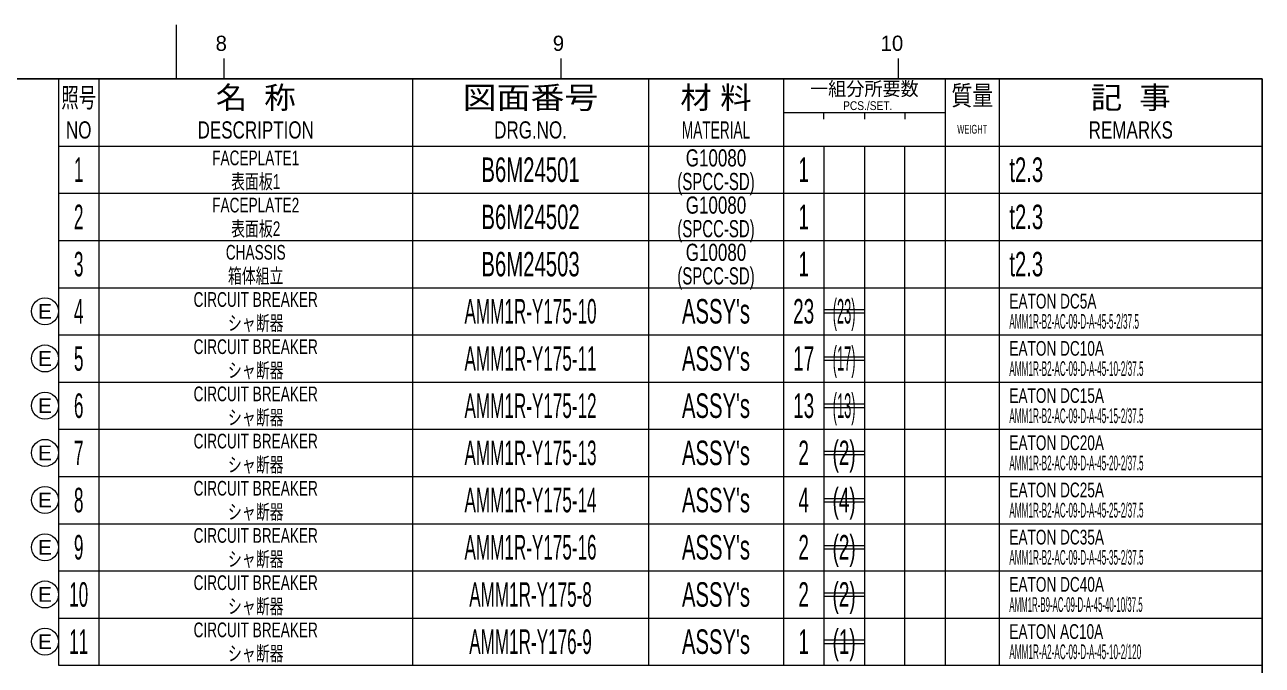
# Model space of a CAD drawing. Header units: millimetres. Extents: x 7 to 587, y 2 to 418.
# Drawn here: x 403.5 to 587, y 323 to 418 of the extents above; entities that cross this region are included whole.
import ezdxf
from ezdxf.enums import TextEntityAlignment as Align

# ---------------------------------------------------------------- set-up
doc = ezdxf.new("R2010")
doc.units = ezdxf.units.MM
for name, color, linetype in [('GR1_05', 7, 'Continuous'), ('図面枠C7M', 7, 'Continuous'), ('表題、部品表_01', 7, 'Continuous'), ('表題、部品表_02', 7, 'Continuous'), ('表題、部品表_03', 7, 'Continuous')]:
    doc.layers.add(name, color=color, linetype=linetype)
doc.styles.add('HG丸ｺﾞｼｯｸM-PRO', font='')
doc.styles.get('HG丸ｺﾞｼｯｸM-PRO').set_extended_font_data('HG丸ｺﾞｼｯｸM-PRO')

# ---------------------------------------------------------------- blocks, each defined once
blk = doc.blocks.new('BLKF023')
at = {"layer": '図面枠C7M', "color": 4, "linetype": 'Continuous', "lineweight": 13}
for p, q in [((426, 410), (426, 418)), ((433, 413), (433, 410)), ((483, 413), (483, 410)), ((533, 413), (533, 410)), ((585, 393), (587, 393)), ((585, 386), (587, 386)), ((585, 379), (587, 379)), ((585, 372), (587, 372)), ((585, 365), (587, 365)), ((585, 358), (587, 358)), ((585, 351), (587, 351)), ((585, 344), (587, 344)), ((585, 337), (587, 337)), ((585, 330), (587, 330)), ((585, 323), (587, 323))]:
    blk.add_line(p, q, dxfattribs=at)
at = {"layer": '図面枠C7M', "color": 2, "linetype": 'Continuous', "lineweight": 25}
for p, q in [((33, 410), (587, 410)), ((587, 410), (587, 10))]:
    blk.add_line(p, q, dxfattribs=at)
at = {"layer": '図面枠C7M', "color": 4, "linetype": 'Continuous', "lineweight": 13, "style": 'HG丸ｺﾞｼｯｸM-PRO', "width": 1.003994}
for s, height, p in [('8', 2.25, (431.8, 413.45)), ('9', 2.25, (481.8, 413.45)), ('10', 2.255, (530.4, 413.45))]:
    blk.add_text(s, height=height, dxfattribs=at).set_placement(p, align=Align.BOTTOM_LEFT)
blk = doc.blocks.new('BLKF029')
at = {"layer": '表題、部品表_01', "color": 4, "linetype": 'Continuous', "lineweight": 13}
for p, q in [((408.5, 410), (408.5, 400)), ((408.5, 410), (587, 410)), ((414.5, 410), (414.5, 400)), ((461, 410), (461, 400)), ((496, 410), (496, 400)), ((516, 410), (516, 400)), ((540, 410), (540, 400)), ((548, 410), (548, 400)), ((587, 410), (587, 400)), ((516, 405), (540, 405)), ((522, 404), (522, 405)), ((528, 405), (528, 404)), ((534, 405), (534, 404)), ((408.5, 400), (587, 400))]:
    blk.add_line(p, q, dxfattribs=at)
at = {"layer": '表題、部品表_01', "color": 3, "linetype": 'Continuous', "lineweight": 35, "style": 'HG丸ｺﾞｼｯｸM-PRO'}
for s, height, width, p in [('名  称', 3.273, 1.042426, (437.75, 407.2)), ('図面番号', 3.273, 1.127518, (478.5, 407.2)), ('材 料', 3.273, 1.042439, (506, 407.2)), ('一組分所要数', 2.036, 0.966638, (528, 408.5)), ('質量', 2.909, 0.781842, (544, 407.5)), ('記  事', 3.273, 1.042426, (567.5, 407.2)), ('照号', 2.909, 0.651535, (411.5, 407.2)), ('PCS./SET.', 1.309, 0.862935, (528.5, 406)), ('NO', 2.545, 0.740841, (411.5, 402.4)), ('DESCRIPTION', 2.5455, 0.741365, (437.75, 402.4)), ('DRG.NO.', 2.545, 0.741189, (478.5, 402.4)), ('REMARKS', 2.545, 0.742803, (567.5, 402.4)), ('MATERIAL', 2.545, 0.594756, (506, 402.4)), ('WEIGHT', 1.309, 0.635507, (544, 402.5))]:
    blk.add_text(s, height=height, dxfattribs=dict(at, width=width)).set_placement(p, align=Align.MIDDLE_CENTER)
blk = doc.blocks.new('BLKF028')
at = {"layer": '表題、部品表_01', "color": 3, "linetype": 'Continuous', "lineweight": 13}
blk.add_blockref('BLKF029', (0, 0), dxfattribs=at)
blk = doc.blocks.new('BLKF030')
at = {"layer": '表題、部品表_02', "color": 4, "linetype": 'Continuous', "lineweight": 13}
for p, q in [((408.5, 365), (408.5, 358)), ((408.5, 365), (587, 365)), ((414.5, 365), (414.5, 358)), ((461, 365), (461, 358)), ((496, 365), (496, 358)), ((516, 365), (516, 358)), ((522, 365), (522, 358)), ((528, 365), (528, 358)), ((534, 358), (534, 365)), ((540, 365), (540, 358)), ((548, 365), (548, 358)), ((587, 365), (587, 358)), ((408.5, 358), (587, 358))]:
    blk.add_line(p, q, dxfattribs=at)
blk = doc.blocks.new('BLKF032')
at = {"layer": '表題、部品表_02', "color": 4, "linetype": 'Continuous', "lineweight": 13}
for p, q in [((408.5, 358), (408.5, 351)), ((408.5, 358), (587, 358)), ((414.5, 358), (414.5, 351)), ((461, 358), (461, 351)), ((496, 358), (496, 351)), ((516, 358), (516, 351)), ((522, 358), (522, 351)), ((528, 358), (528, 351)), ((534, 351), (534, 358)), ((540, 358), (540, 351)), ((548, 358), (548, 351)), ((587, 358), (587, 351)), ((408.5, 351), (587, 351))]:
    blk.add_line(p, q, dxfattribs=at)
blk = doc.blocks.new('BLKF041')
at = {"layer": '表題、部品表_02', "color": 4, "linetype": 'Continuous', "lineweight": 13}
for p, q in [((408.5, 344), (408.5, 337)), ((408.5, 344), (587, 344)), ((414.5, 344), (414.5, 337)), ((461, 344), (461, 337)), ((496, 344), (496, 337)), ((516, 344), (516, 337)), ((522, 344), (522, 337)), ((528, 344), (528, 337)), ((534, 337), (534, 344)), ((540, 344), (540, 337)), ((548, 344), (548, 337)), ((587, 344), (587, 337)), ((408.5, 337), (587, 337))]:
    blk.add_line(p, q, dxfattribs=at)
blk = doc.blocks.new('BLKF045')
at = {"layer": '表題、部品表_02', "color": 4, "linetype": 'Continuous', "lineweight": 13}
for p, q in [((408.5, 337), (408.5, 330)), ((408.5, 337), (587, 337)), ((414.5, 337), (414.5, 330)), ((461, 337), (461, 330)), ((496, 337), (496, 330)), ((516, 337), (516, 330)), ((522, 337), (522, 330)), ((528, 337), (528, 330)), ((534, 330), (534, 337)), ((540, 337), (540, 330)), ((548, 337), (548, 330)), ((587, 337), (587, 330)), ((408.5, 330), (587, 330))]:
    blk.add_line(p, q, dxfattribs=at)
blk = doc.blocks.new('BLKF047')
at = {"layer": '表題、部品表_02', "color": 4, "linetype": 'Continuous', "lineweight": 13}
for p, q in [((408.5, 330), (408.5, 323)), ((408.5, 330), (587, 330)), ((414.5, 330), (414.5, 323)), ((461, 330), (461, 323)), ((496, 330), (496, 323)), ((516, 330), (516, 323)), ((522, 330), (522, 323)), ((528, 330), (528, 323)), ((534, 323), (534, 330)), ((540, 330), (540, 323)), ((548, 330), (548, 323)), ((587, 330), (587, 323)), ((408.5, 323), (587, 323))]:
    blk.add_line(p, q, dxfattribs=at)
blk = doc.blocks.new('BLKF058')
at = {"layer": '表題、部品表_02', "color": 4, "linetype": 'Continuous', "lineweight": 13}
for p, q in [((408.5, 351), (408.5, 344)), ((408.5, 351), (587, 351)), ((414.5, 351), (414.5, 344)), ((461, 351), (461, 344)), ((496, 351), (496, 344)), ((516, 351), (516, 344)), ((522, 351), (522, 344)), ((528, 351), (528, 344)), ((534, 344), (534, 351)), ((540, 351), (540, 344)), ((548, 351), (548, 344)), ((587, 351), (587, 344)), ((408.5, 344), (587, 344))]:
    blk.add_line(p, q, dxfattribs=at)
blk = doc.blocks.new('BLKF064')
at = {"layer": '表題、部品表_02', "color": 4, "linetype": 'Continuous', "lineweight": 13}
for p, q in [((408.5, 386), (408.5, 379)), ((408.5, 386), (587, 386)), ((414.5, 386), (414.5, 379)), ((461, 386), (461, 379)), ((496, 386), (496, 379)), ((516, 386), (516, 379)), ((522, 386), (522, 379)), ((528, 386), (528, 379)), ((534, 379), (534, 386)), ((540, 386), (540, 379)), ((548, 386), (548, 379)), ((587, 386), (587, 379)), ((408.5, 379), (587, 379))]:
    blk.add_line(p, q, dxfattribs=at)
blk = doc.blocks.new('BLKF066')
at = {"layer": '表題、部品表_02', "color": 4, "linetype": 'Continuous', "lineweight": 13}
for p, q in [((408.5, 400), (408.5, 393)), ((408.5, 400), (587, 400)), ((414.5, 400), (414.5, 393)), ((461, 400), (461, 393)), ((496, 400), (496, 393)), ((516, 400), (516, 393)), ((522, 400), (522, 393)), ((528, 400), (528, 393)), ((534, 393), (534, 400)), ((540, 400), (540, 393)), ((548, 400), (548, 393)), ((587, 400), (587, 393)), ((408.5, 393), (587, 393))]:
    blk.add_line(p, q, dxfattribs=at)
blk = doc.blocks.new('BLKF068')
at = {"layer": '表題、部品表_02', "color": 4, "linetype": 'Continuous', "lineweight": 13}
for p, q in [((408.5, 379), (408.5, 372)), ((408.5, 379), (587, 379)), ((414.5, 379), (414.5, 372)), ((461, 379), (461, 372)), ((496, 379), (496, 372)), ((516, 379), (516, 372)), ((522, 379), (522, 372)), ((528, 379), (528, 372)), ((534, 372), (534, 379)), ((540, 379), (540, 372)), ((548, 379), (548, 372)), ((587, 379), (587, 372)), ((408.5, 372), (587, 372))]:
    blk.add_line(p, q, dxfattribs=at)
blk = doc.blocks.new('BLKF070')
at = {"layer": '表題、部品表_02', "color": 4, "linetype": 'Continuous', "lineweight": 13}
for p, q in [((408.5, 393), (408.5, 386)), ((408.5, 393), (587, 393)), ((414.5, 393), (414.5, 386)), ((461, 393), (461, 386)), ((496, 393), (496, 386)), ((516, 393), (516, 386)), ((522, 393), (522, 386)), ((528, 393), (528, 386)), ((534, 386), (534, 393)), ((540, 393), (540, 386)), ((548, 393), (548, 386)), ((587, 393), (587, 386)), ((408.5, 386), (587, 386))]:
    blk.add_line(p, q, dxfattribs=at)
blk = doc.blocks.new('BLKF072')
at = {"layer": '表題、部品表_02', "color": 4, "linetype": 'Continuous', "lineweight": 13}
for p, q in [((408.5, 372), (408.5, 365)), ((408.5, 372), (587, 372)), ((414.5, 372), (414.5, 365)), ((461, 372), (461, 365)), ((496, 372), (496, 365)), ((516, 372), (516, 365)), ((522, 372), (522, 365)), ((528, 372), (528, 365)), ((534, 365), (534, 372)), ((540, 372), (540, 365)), ((548, 372), (548, 365)), ((587, 372), (587, 365)), ((408.5, 365), (587, 365))]:
    blk.add_line(p, q, dxfattribs=at)
blk = doc.blocks.new('BLKF198')
at = {"layer": 'GR1_05', "color": 4, "linetype": 'Continuous', "lineweight": 13}
blk.add_circle((406.5, 375.5), 2, dxfattribs=at)
at = {"layer": 'GR1_05', "color": 4, "linetype": 'Continuous', "lineweight": 13, "style": 'HG丸ｺﾞｼｯｸM-PRO', "width": 1.04259}
blk.add_text('E', height=2.18, dxfattribs=at).set_placement((406.5, 375.5), align=Align.MIDDLE_CENTER)
blk = doc.blocks.new('BLKF199')
at = {"layer": 'GR1_05', "color": 4, "linetype": 'Continuous', "lineweight": 13}
blk.add_circle((406.5, 368.5), 2, dxfattribs=at)
at = {"layer": 'GR1_05', "color": 4, "linetype": 'Continuous', "lineweight": 13, "style": 'HG丸ｺﾞｼｯｸM-PRO', "width": 1.04259}
blk.add_text('E', height=2.18, dxfattribs=at).set_placement((406.5, 368.5), align=Align.MIDDLE_CENTER)
blk = doc.blocks.new('BLKF200')
at = {"layer": 'GR1_05', "color": 4, "linetype": 'Continuous', "lineweight": 13}
blk.add_circle((406.5, 361.5), 2, dxfattribs=at)
at = {"layer": 'GR1_05', "color": 4, "linetype": 'Continuous', "lineweight": 13, "style": 'HG丸ｺﾞｼｯｸM-PRO', "width": 1.04259}
blk.add_text('E', height=2.18, dxfattribs=at).set_placement((406.5, 361.5), align=Align.MIDDLE_CENTER)
blk = doc.blocks.new('BLKF201')
at = {"layer": 'GR1_05', "color": 4, "linetype": 'Continuous', "lineweight": 13}
blk.add_circle((406.5, 354.5), 2, dxfattribs=at)
at = {"layer": 'GR1_05', "color": 4, "linetype": 'Continuous', "lineweight": 13, "style": 'HG丸ｺﾞｼｯｸM-PRO', "width": 1.04259}
blk.add_text('E', height=2.18, dxfattribs=at).set_placement((406.5, 354.5), align=Align.MIDDLE_CENTER)
blk = doc.blocks.new('BLKF202')
at = {"layer": 'GR1_05', "color": 4, "linetype": 'Continuous', "lineweight": 13}
blk.add_circle((406.5, 347.5), 2, dxfattribs=at)
at = {"layer": 'GR1_05', "color": 4, "linetype": 'Continuous', "lineweight": 13, "style": 'HG丸ｺﾞｼｯｸM-PRO', "width": 1.04259}
blk.add_text('E', height=2.18, dxfattribs=at).set_placement((406.5, 347.5), align=Align.MIDDLE_CENTER)
blk = doc.blocks.new('BLKF203')
at = {"layer": 'GR1_05', "color": 4, "linetype": 'Continuous', "lineweight": 13}
blk.add_circle((406.5, 340.5), 2, dxfattribs=at)
at = {"layer": 'GR1_05', "color": 4, "linetype": 'Continuous', "lineweight": 13, "style": 'HG丸ｺﾞｼｯｸM-PRO', "width": 1.04259}
blk.add_text('E', height=2.18, dxfattribs=at).set_placement((406.5, 340.5), align=Align.MIDDLE_CENTER)
blk = doc.blocks.new('BLKF204')
at = {"layer": 'GR1_05', "color": 4, "linetype": 'Continuous', "lineweight": 13}
blk.add_circle((406.5, 333.5), 2, dxfattribs=at)
at = {"layer": 'GR1_05', "color": 4, "linetype": 'Continuous', "lineweight": 13, "style": 'HG丸ｺﾞｼｯｸM-PRO', "width": 1.04259}
blk.add_text('E', height=2.18, dxfattribs=at).set_placement((406.5, 333.5), align=Align.MIDDLE_CENTER)
blk = doc.blocks.new('BLKF205')
at = {"layer": 'GR1_05', "color": 4, "linetype": 'Continuous', "lineweight": 13}
blk.add_circle((406.5, 326.5), 2, dxfattribs=at)
at = {"layer": 'GR1_05', "color": 4, "linetype": 'Continuous', "lineweight": 13, "style": 'HG丸ｺﾞｼｯｸM-PRO', "width": 1.04259}
blk.add_text('E', height=2.18, dxfattribs=at).set_placement((406.5, 326.5), align=Align.MIDDLE_CENTER)

msp = doc.modelspace()

# ---------------------------------------------------------------- linework, layer by layer
at = {"layer": 'GR1_05', "color": 4, "linetype": 'Continuous', "lineweight": 13}
for p, q in [((522, 375.75), (528, 375.75)), ((522, 375.25), (528, 375.25)), ((522, 368.75), (528, 368.75)), ((522, 368.25), (528, 368.25)), ((522, 361.75), (528, 361.75)), ((522, 361.25), (528, 361.25)), ((522, 354.75), (528, 354.75)), ((522, 354.25), (528, 354.25)), ((522, 347.75), (528, 347.75)), ((522, 347.25), (528, 347.25)), ((522, 340.75), (528, 340.75)), ((522, 340.25), (528, 340.25)), ((522, 333.75), (528, 333.75)), ((522, 333.25), (528, 333.25)), ((522, 326.75), (528, 326.75)), ((522, 326.25), (528, 326.25))]:
    msp.add_line(p, q, dxfattribs=at)

# ---------------------------------------------------------------- block references
for name in ['BLKF198', 'BLKF199', 'BLKF200', 'BLKF201', 'BLKF202', 'BLKF203', 'BLKF204', 'BLKF205']:
    msp.add_blockref(name, (0, 0), dxfattribs=at)
at = {"layer": '図面枠C7M', "color": 4, "linetype": 'Continuous', "lineweight": 13}
msp.add_blockref('BLKF023', (0, 0), dxfattribs=at)
at = {"layer": '表題、部品表_01', "color": 3, "linetype": 'Continuous', "lineweight": 13}
msp.add_blockref('BLKF028', (0, 0), dxfattribs=at)
at = {"layer": '表題、部品表_02', "color": 4, "linetype": 'Continuous', "lineweight": 13}
for name in ['BLKF066', 'BLKF070', 'BLKF064', 'BLKF068', 'BLKF072', 'BLKF030', 'BLKF032', 'BLKF058', 'BLKF041', 'BLKF045', 'BLKF047']:
    msp.add_blockref(name, (0, 0), dxfattribs=at)

# ---------------------------------------------------------------- texts
at = {"layer": 'GR1_05', "color": 3, "linetype": 'Continuous', "lineweight": 13, "style": 'HG丸ｺﾞｼｯｸM-PRO'}
for s, width, p in [('(23)', 0.391835, (525, 375.5)), ('(17)', 0.391835, (525, 368.5)), ('(13)', 0.391835, (525, 361.5)), ('(2)', 0.576968, (525, 354.5)), ('(4)', 0.576968, (525, 347.5)), ('(2)', 0.576968, (525, 340.5)), ('(2)', 0.576968, (525, 333.5)), ('(1)', 0.576968, (525, 326.5))]:
    msp.add_text(s, height=3.636, dxfattribs=dict(at, width=width)).set_placement(p, align=Align.MIDDLE_CENTER)
at = {"layer": '表題、部品表_03', "color": 3, "linetype": 'Continuous', "lineweight": 35, "style": 'HG丸ｺﾞｼｯｸM-PRO'}
for s, height, width, p in [('1', 3.64, 0.521199, (411.5, 396.5)), ('FACEPLATE1', 2.182, 0.692396, (437.75, 398.25)), ('B6M24501', 3.636, 0.619614, (478.5, 396.5)), ('G10080', 2.545, 0.740408, (506, 398.25)), ('1', 3.64, 0.576062, (519, 396.5)), ('表面板1', 2.182, 0.692062, (437.75, 394.75)), ('(SPCC-SD)', 2.545, 0.652377, (506, 394.75)), ('2', 3.64, 0.521199, (411.5, 389.5)), ('FACEPLATE2', 2.182, 0.692396, (437.75, 391.25)), ('B6M24502', 3.636, 0.619614, (478.5, 389.5)), ('G10080', 2.545, 0.740408, (506, 391.25)), ('1', 3.64, 0.576062, (519, 389.5)), ('表面板2', 2.182, 0.692062, (437.75, 387.75)), ('(SPCC-SD)', 2.545, 0.652377, (506, 387.75)), ('CHASSIS', 2.182, 0.692411, (437.75, 384.25)), ('G10080', 2.545, 0.740408, (506, 384.25)), ('3', 3.64, 0.521199, (411.5, 382.5)), ('B6M24503', 3.636, 0.619614, (478.5, 382.5)), ('1', 3.64, 0.576062, (519, 382.5)), ('箱体組立', 2.182, 0.692256, (437.75, 380.75)), ('(SPCC-SD)', 2.545, 0.652377, (506, 380.75)), ('CIRCUIT BREAKER', 2.1818, 0.693165, (437.75, 377.25)), ('4', 3.64, 0.521199, (411.5, 375.5)), ('AMM1R-Y175-10', 3.6364, 0.521346, (478.5, 375.5)), ("ASSY's", 3.636, 0.617769, (506, 375.5)), ('23', 3.636, 0.576062, (519, 375.5)), ('シャ断器', 2.182, 0.692256, (437.75, 373.75)), ('CIRCUIT BREAKER', 2.1818, 0.693165, (437.75, 370.25)), ('5', 3.64, 0.521199, (411.5, 368.5)), ('AMM1R-Y175-11', 3.6364, 0.521346, (478.5, 368.5)), ("ASSY's", 3.636, 0.617769, (506, 368.5)), ('17', 3.636, 0.576062, (519, 368.5)), ('シャ断器', 2.182, 0.692256, (437.75, 366.75)), ('6', 3.64, 0.521199, (411.5, 361.5)), ('CIRCUIT BREAKER', 2.1818, 0.693165, (437.75, 363.25)), ('AMM1R-Y175-12', 3.6364, 0.521346, (478.5, 361.5)), ("ASSY's", 3.636, 0.617769, (506, 361.5)), ('13', 3.636, 0.576062, (519, 361.5)), ('シャ断器', 2.182, 0.692256, (437.75, 359.75)), ('7', 3.64, 0.521199, (411.5, 354.5)), ('CIRCUIT BREAKER', 2.1818, 0.693165, (437.75, 356.25)), ('AMM1R-Y175-13', 3.6364, 0.521346, (478.5, 354.5)), ("ASSY's", 3.636, 0.617769, (506, 354.5)), ('2', 3.64, 0.576062, (519, 354.5)), ('シャ断器', 2.182, 0.692256, (437.75, 352.75)), ('8', 3.64, 0.521199, (411.5, 347.5)), ('CIRCUIT BREAKER', 2.1818, 0.693165, (437.75, 349.25)), ('AMM1R-Y175-14', 3.6364, 0.521346, (478.5, 347.5)), ("ASSY's", 3.636, 0.617769, (506, 347.5)), ('4', 3.64, 0.576062, (519, 347.5)), ('シャ断器', 2.182, 0.692256, (437.75, 345.75)), ('CIRCUIT BREAKER', 2.1818, 0.693165, (437.75, 342.25)), ('9', 3.64, 0.521199, (411.5, 340.5)), ('AMM1R-Y175-16', 3.6364, 0.521346, (478.5, 340.5)), ("ASSY's", 3.636, 0.617769, (506, 340.5)), ('2', 3.64, 0.576062, (519, 340.5)), ('シャ断器', 2.182, 0.692256, (437.75, 338.75)), ('CIRCUIT BREAKER', 2.1818, 0.693165, (437.75, 335.25)), ('10', 3.636, 0.521199, (411.5, 333.5)), ('AMM1R-Y175-8', 3.6364, 0.521358, (478.5, 333.5)), ("ASSY's", 3.636, 0.617769, (506, 333.5)), ('2', 3.64, 0.576062, (519, 333.5)), ('シャ断器', 2.182, 0.692256, (437.75, 331.75)), ('CIRCUIT BREAKER', 2.1818, 0.693165, (437.75, 328.25)), ('11', 3.636, 0.521199, (411.5, 326.5)), ('AMM1R-Y176-9', 3.6364, 0.521358, (478.5, 326.5)), ("ASSY's", 3.636, 0.617769, (506, 326.5)), ('1', 3.64, 0.576062, (519, 326.5)), ('シャ断器', 2.182, 0.692256, (437.75, 324.75))]:
    msp.add_text(s, height=height, dxfattribs=dict(at, width=width)).set_placement(p, align=Align.MIDDLE_CENTER)
for s, height, width, p in [('t2.3', 3.636, 0.618087, (549.5, 396.5)), ('t2.3', 3.636, 0.618087, (549.5, 389.5)), ('t2.3', 3.636, 0.618087, (549.5, 382.5)), ('EATON DC5A', 2.182, 0.692402, (549.5, 377)), ('AMM1R-B2-AC-09-D-A-45-5-2/37.5', 2.1818, 0.415901, (549.5, 374)), ('EATON DC10A', 2.1818, 0.692299, (549.5, 370)), ('AMM1R-B2-AC-09-D-A-45-10-2/37.5', 2.1818, 0.415938, (549.5, 367)), ('EATON DC15A', 2.1818, 0.692299, (549.5, 363)), ('AMM1R-B2-AC-09-D-A-45-15-2/37.5', 2.1818, 0.415938, (549.5, 360)), ('EATON DC20A', 2.1818, 0.692299, (549.5, 356)), ('AMM1R-B2-AC-09-D-A-45-20-2/37.5', 2.1818, 0.415938, (549.5, 353)), ('EATON DC25A', 2.1818, 0.692299, (549.5, 349)), ('AMM1R-B2-AC-09-D-A-45-25-2/37.5', 2.1818, 0.415938, (549.5, 346)), ('EATON DC35A', 2.1818, 0.692299, (549.5, 342)), ('AMM1R-B2-AC-09-D-A-45-35-2/37.5', 2.1818, 0.415938, (549.5, 339)), ('EATON DC40A', 2.1818, 0.692299, (549.5, 335)), ('AMM1R-B9-AC-09-D-A-45-40-10/37.5', 2.1818, 0.399664, (549.5, 332)), ('EATON AC10A', 2.1818, 0.692268, (549.5, 328)), ('AMM1R-A2-AC-09-D-A-45-10-2/120', 2.1818, 0.415806, (549.5, 325))]:
    msp.add_text(s, height=height, dxfattribs=dict(at, width=width)).set_placement(p, align=Align.MIDDLE_LEFT)

doc.saveas('drawing.dxf')
